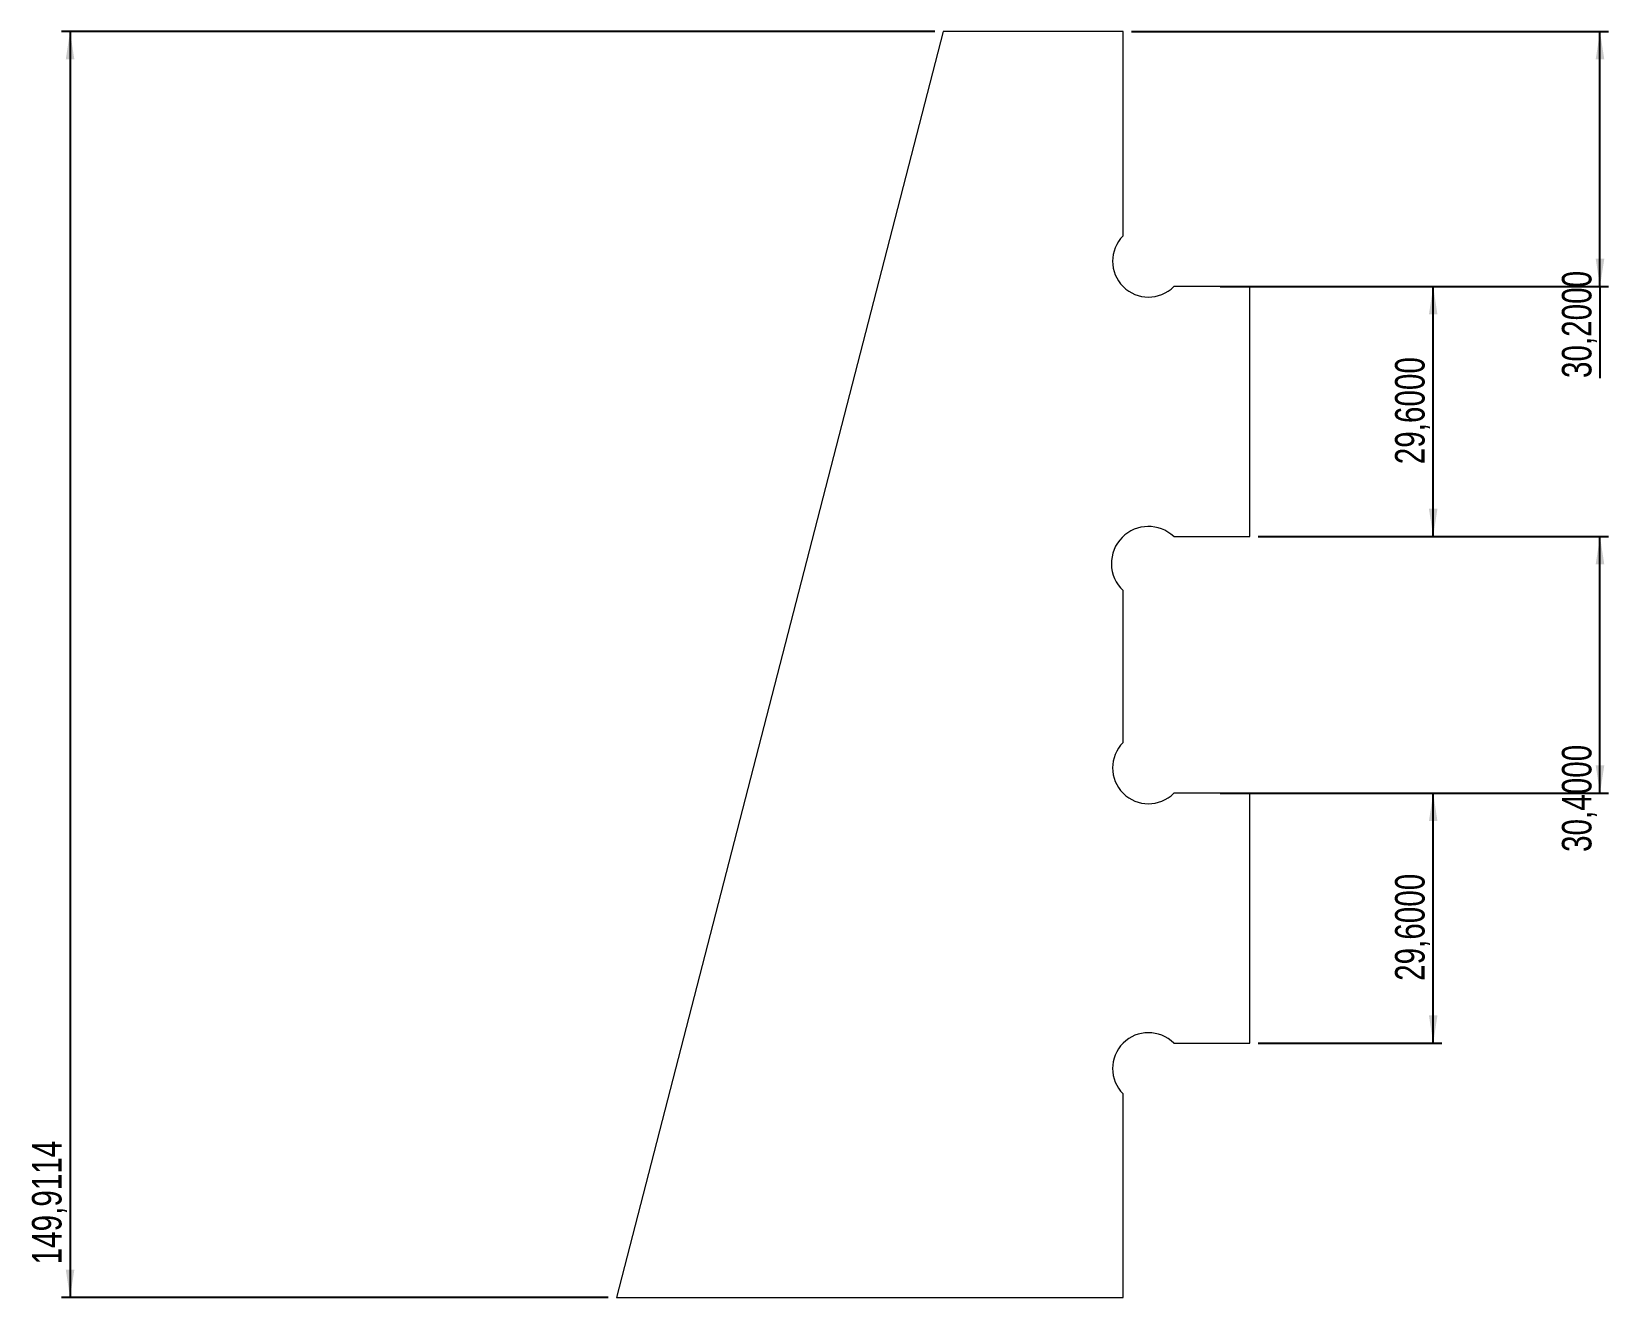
# Model space of a CAD drawing. Header units: millimetres. Extents: x 41 to 228, y 30 to 180.
import ezdxf

# ---------------------------------------------------------------- set-up
doc = ezdxf.new("R2010")
doc.units = ezdxf.units.MM
doc.layers.add('SLD-0', color=179, linetype='Continuous')
doc.styles.add('SLDTEXTSTYLE0', font='TXT', dxfattribs={"width": 0.75})
doc.dimstyles.new('SLDDIMSTYLE0', dxfattribs={"dimtxt": 3.5, "dimasz": 3.302, "dimexe": 0, "dimexo": 0.0625, "dimgap": 0.875, "dimtad": 1, "dimdec": 4, "dimrnd": 1e-09, "dimzin": 12, "dimdsep": 46, "dimtxsty": 'SLDTEXTSTYLE0', "dimsah": 1, "dimcen": 0.09, "dimadec": 0, "dimazin": 3, "dimtfac": 1, "dimtdec": 4, "dimtofl": 0, "dimtmove": 0, "dimatfit": 3, "dimfxl": 1, "dimfrac": 2, "dimtolj": 1, "dimtzin": 12, "dimarcsym": 0})
doc.dimstyles.new('SLDDIMSTYLE1', dxfattribs={"dimtxt": 3.5, "dimasz": 3.302, "dimexe": 0, "dimexo": 0.0625, "dimgap": 0.875, "dimtad": 1, "dimdec": 4, "dimrnd": 1e-09, "dimzin": 12, "dimdsep": 46, "dimtxsty": 'SLDTEXTSTYLE0', "dimsah": 1, "dimcen": 0.09, "dimadec": 0, "dimazin": 3, "dimtfac": 1, "dimtdec": 4, "dimtmove": 0, "dimatfit": 0, "dimfxl": 1, "dimfrac": 2, "dimtolj": 1, "dimtzin": 12, "dimarcsym": 0})

# ---------------------------------------------------------------- blocks, each defined once
blk = doc.blocks.new('_D')
at = {"layer": 'SLD-0'}
for p, q in [((147.75, 179.97), (44.34, 179.97)), ((45.34, 179.97), (45.34, 30.06)), ((109.05, 30.06), (44.34, 30.06))]:
    blk.add_line(p, q, dxfattribs=at)
for points in [[(45.34, 179.97), (44.83, 176.67), (45.85, 176.67)], [(45.34, 30.06), (45.85, 33.36), (44.83, 33.36)]]:
    blk.add_solid(points, dxfattribs=at)
at = {"layer": 'SLD-0', "insert": (40.83, 33.98), "char_height": 3.5, "attachment_point": 1, "rotation": 90, "style": 'SLDTEXTSTYLE0'}
blk.add_mtext('149,9114', dxfattribs=at)
blk = doc.blocks.new('_D_1')
at = {"layer": 'SLD-0'}
for p, q in [((171.05, 179.97), (227.53, 179.97)), ((226.53, 149.77), (226.53, 179.97)), ((181.55, 149.77), (227.53, 149.77)), ((226.53, 149.77), (226.53, 138.94))]:
    blk.add_line(p, q, dxfattribs=at)
for points in [[(226.53, 179.97), (226.02, 176.67), (227.04, 176.67)], [(226.53, 149.77), (227.04, 153.07), (226.02, 153.07)]]:
    blk.add_solid(points, dxfattribs=at)
at = {"layer": 'SLD-0', "insert": (222.02, 138.94), "char_height": 3.5, "attachment_point": 1, "rotation": 90, "style": 'SLDTEXTSTYLE0'}
blk.add_mtext('30,2000', dxfattribs=at)
blk = doc.blocks.new('_D_2')
at = {"layer": 'SLD-0'}
for p, q in [((186.05, 149.77), (207.78, 149.77)), ((206.78, 120.17), (206.78, 149.77)), ((186.05, 120.17), (207.78, 120.17))]:
    blk.add_line(p, q, dxfattribs=at)
for points in [[(206.78, 149.77), (206.27, 146.47), (207.28, 146.47)], [(206.78, 120.17), (207.28, 123.47), (206.27, 123.47)]]:
    blk.add_solid(points, dxfattribs=at)
at = {"layer": 'SLD-0', "insert": (202.26, 128.73), "char_height": 3.5, "attachment_point": 1, "rotation": 90, "style": 'SLDTEXTSTYLE0'}
blk.add_mtext('29,6000', dxfattribs=at)
blk = doc.blocks.new('_D_3')
at = {"layer": 'SLD-0'}
for p, q in [((186.05, 120.17), (227.53, 120.17)), ((226.53, 89.77), (226.53, 120.17)), ((181.55, 89.77), (227.53, 89.77))]:
    blk.add_line(p, q, dxfattribs=at)
for points in [[(226.53, 120.17), (226.02, 116.87), (227.04, 116.87)], [(226.53, 89.77), (227.04, 93.07), (226.02, 93.07)]]:
    blk.add_solid(points, dxfattribs=at)
at = {"layer": 'SLD-0', "insert": (222.02, 82.82), "char_height": 3.5, "attachment_point": 1, "rotation": 90, "style": 'SLDTEXTSTYLE0'}
blk.add_mtext('30,4000', dxfattribs=at)
blk = doc.blocks.new('_D_4')
at = {"layer": 'SLD-0'}
for p, q in [((186.05, 89.77), (207.78, 89.77)), ((206.78, 60.17), (206.78, 89.77)), ((186.05, 60.17), (207.78, 60.17))]:
    blk.add_line(p, q, dxfattribs=at)
for points in [[(206.78, 89.77), (206.27, 86.47), (207.28, 86.47)], [(206.78, 60.17), (207.28, 63.47), (206.27, 63.47)]]:
    blk.add_solid(points, dxfattribs=at)
at = {"layer": 'SLD-0', "insert": (202.26, 67.55), "char_height": 3.5, "attachment_point": 1, "rotation": 90, "style": 'SLDTEXTSTYLE0'}
blk.add_mtext('29,6000', dxfattribs=at)

msp = doc.modelspace()

# ---------------------------------------------------------------- linework, layer by layer
at = {"layer": 'SLD-0', "color": 179, "linetype": 'Continuous', "lineweight": 15}
for p, q in [((148.752, 179.97283), (110.04974, 30.06147)), ((170.04974, 179.97283), (148.752, 179.97283)), ((170.04974, 155.77283), (170.04974, 179.97283)), ((185.04974, 149.77283), (176.04974, 149.77283)), ((185.04974, 120.17283), (185.04974, 149.77283)), ((176.04974, 120.17283), (185.04974, 120.17283)), ((170.04974, 95.77283), (170.04974, 113.77283)), ((185.04974, 89.77283), (176.04974, 89.77283)), ((185.04974, 60.17283), (185.04974, 89.77283)), ((176.04974, 60.17283), (185.04974, 60.17283)), ((170.04974, 30.06147), (170.04974, 54.17283)), ((110.04974, 30.06147), (170.04974, 30.06147))]:
    msp.add_line(p, q, dxfattribs=at)
for centre, radius, start, end in [((173.04974, 152.77283), 4.24264, 135, 225), ((173.04974, 152.77283), 4.24264, 225, 315), ((173.04974, 116.97283), 4.38634, 135, 226.8476107), ((173.04974, 116.97283), 4.38634, 46.8476107, 135), ((173.04974, 92.77283), 4.24264, 135, 225), ((173.04974, 92.77283), 4.24264, 225, 315), ((173.04974, 57.17283), 4.24264, 135, 225), ((173.04974, 57.17283), 4.24264, 45, 135)]:
    msp.add_arc(centre, radius, start, end, dxfattribs=at)

# ---------------------------------------------------------------- dimensions: what is measured, and where the dimension line sits
at = {"layer": 'SLD-0'}
for base, p1, p2, dimstyle, picture, middle in [((45.34219, 30.06147), (148.752, 179.97283), (110.04974, 30.06147), 'SLDDIMSTYLE0', '_D', (45.34219, 43.67953)), ((226.53275, 179.97283), (180.54974, 149.77283), (170.04974, 179.97283), 'SLDDIMSTYLE0', '_D_1', (226.53275, 147.34677)), ((206.77527, 149.77283), (185.04974, 120.17283), (185.04974, 149.77283), 'SLDDIMSTYLE1', '_D_2', (206.77527, 137.13979)), ((226.53275, 120.17283), (180.54974, 89.77283), (185.04974, 120.17283), 'SLDDIMSTYLE1', '_D_3', (226.53275, 91.2238)), ((206.77527, 89.77283), (185.04974, 60.17283), (185.04974, 89.77283), 'SLDDIMSTYLE1', '_D_4', (206.77527, 75.95421))]:
    dim = msp.add_linear_dim(base=base, p1=p1, p2=p2, angle=90, dimstyle=dimstyle, dxfattribs=at)
    dim.commit()
    dim.dimension.update_dxf_attribs({"geometry": picture, "text_midpoint": middle, "dimtype": 160})

doc.saveas('drawing.dxf')
